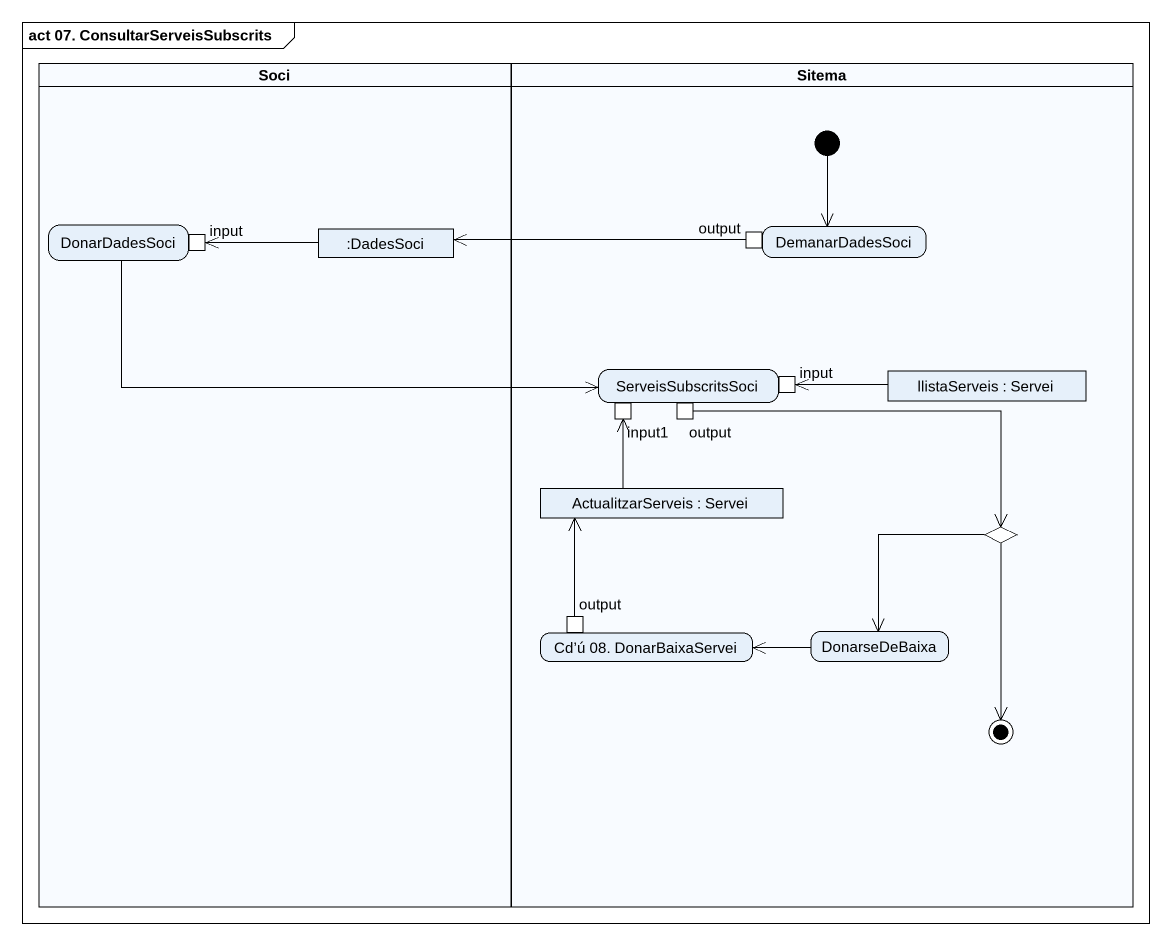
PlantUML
@startuml
mainframe act 07. ConsultarServeisSubscrits
hide empty description
state Soci <<partition>> {
  state DonarDadesSoci {
    state input <<inputPin>>
  }
  state ":DadesSoci" as DadesSoci <<object>>
}
state Sitema <<partition>> {
  state DemanarDadesSoci {
    state output <<outputPin>>
  }
  state ServeisSubscritsSoci {
    state "input" as input_2 <<inputPin>>
    state input1 <<inputPin>>
    state "output" as output_2 <<outputPin>>
  }
  state "llistaServeis : Servei" as llistaServeis <<object>>
  state "ActualitzarServeis : Servei" as ActualitzarServeis <<object>>
  state choice1 <<choice>>
  state "Cd’ú 08. DonarBaixaServei" as Cd_ú_08_DonarBaixaServei {
    state "output" as output_3 <<outputPin>>
  }
  state DonarseDeBaixa
  [*] --> DemanarDadesSoci
  choice1 --> [*]
}
DonarDadesSoci -right-> ServeisSubscritsSoci
DadesSoci -left-> input
output -left-> DadesSoci
llistaServeis -left-> input_2
output_2 -right-> choice1
ActualitzarServeis -up-> input1
choice1 --> DonarseDeBaixa
output_3 -up-> ActualitzarServeis
DonarseDeBaixa -left-> Cd_ú_08_DonarBaixaServei
@enduml
